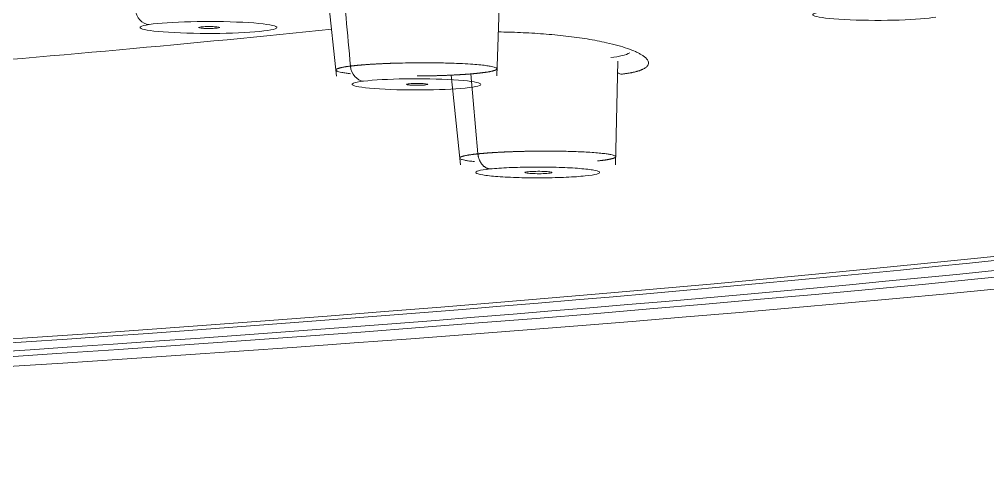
# Model space of a CAD drawing. Extents: x 19821 to 22981, y -91 to 2224.
# Drawn here: x 20763.58 to 20781.61, y 1291.2 to 1299.75 of the extents above; entities that cross this region are included whole.
import ezdxf

# ---------------------------------------------------------------- set-up
doc = ezdxf.new("R2010")
doc.units = 0
doc.header["$LTSCALE"] = 10
doc.header["$MEASUREMENT"] = 0
doc.layers.add('1', color=7, linetype='CONTINUOUS')

msp = doc.modelspace()

# ---------------------------------------------------------------- linework, layer by layer
at = {"layer": '1', "color": 7, "linetype": 'Continuous', "lineweight": 18}
for p, q in [((20772.467, 1298.696), (20772.539, 1300.757)), ((20769.277, 1300.662), (20769.487, 1298.695)), ((20774.68, 1297.042), (20774.725, 1298.969)), ((20771.618, 1298.714), (20771.791, 1297.042))]:
    msp.add_line(p, q, dxfattribs=at)
at = {"layer": '1', "color": 7, "linetype": 'Continuous', "lineweight": 13}
msp.add_line((20772.118, 1297.247), (20771.985, 1298.738), dxfattribs=at)
at = {"layer": '1', "color": 7, "linetype": 'Continuous', "lineweight": 18}
for centre, major_axis, ratio, start_param, end_param in [((20690.341, 1301.967), (-121.8, 0), 0.087156, 1.570796, 4.70718), ((20690.341, 1301.967), (-120.85, 0), 0.087156, 1.570796, 4.712389), ((20690.341, 1302.016), (119.248, 0), 0.087156, 4.712389, 7.847018), ((20690.341, 1301.967), (119.464, 0), 0.087156, 4.712389, 7.853982), ((20690.341, 1301.967), (-123.486, 0), 0.087156, 1.570796, 3.036476), ((20765.999, 1299.953), (-0.045, 0.297), 0.862968, 1.502479, 2.967838), ((20779.553, 1299.836), (-1.2, 0), 0.087156, 5.848334, 8.986788), ((20767.103, 1299.599), (-1.274, 0), 0.087156, 5.760356, 8.900303), ((20767.102, 1299.599), (-1.274, 0), 0.087155, 2.618878, 5.758597), ((20769.99, 1298.9), (-0.037, 0.298), 0.816454, 1.533124, 2.989506), ((20770.974, 1298.541), (-1.2, 0), 0.087156, 5.67378, 8.812273), ((20770.972, 1298.54), (-1.2, 0), 0.087155, 2.532352, 5.670517)]:
    msp.add_ellipse(centre, major_axis=major_axis, ratio=ratio, start_param=start_param, end_param=end_param, dxfattribs=at)
at = {"layer": '1', "color": 7, "linetype": 'Continuous', "lineweight": 13}
msp.add_ellipse((20690.341, 1305.454), major_axis=(-104, 0), ratio=0.087156, start_param=2.320999, end_param=2.434342, dxfattribs=at)
msp.add_open_spline([(20769.746, 1298.881), (20769.69, 1299.48), (20769.634, 1300.079), (20769.578, 1300.678)], degree=3, dxfattribs=at)
at = {"layer": '1', "color": 7, "linetype": 'Continuous', "lineweight": 18}
for points in [[(20766.94, 1299.607), (20766.919, 1299.603), (20766.901, 1299.595), (20766.96, 1299.585), (20767.065, 1299.58), (20767.193, 1299.581), (20767.257, 1299.586), (20767.287, 1299.59)], [(20767.287, 1299.59), (20767.308, 1299.594), (20767.326, 1299.601), (20767.267, 1299.611), (20767.162, 1299.616), (20767.034, 1299.616), (20766.97, 1299.611), (20766.94, 1299.607)], [(20771.15, 1298.53), (20771.176, 1298.534), (20771.201, 1298.541), (20771.151, 1298.552), (20771.052, 1298.558), (20770.924, 1298.558), (20770.855, 1298.553), (20770.821, 1298.55)], [(20770.821, 1298.55), (20770.796, 1298.546), (20770.771, 1298.539), (20770.82, 1298.528), (20770.919, 1298.522), (20771.047, 1298.522), (20771.117, 1298.527), (20771.15, 1298.53)], [(20772.346, 1296.966), (20772.244, 1296.956), (20772.104, 1296.933), (20772.051, 1296.892), (20772.181, 1296.854), (20772.47, 1296.822), (20772.875, 1296.803), (20773.333, 1296.799), (20773.779, 1296.81), (20774.013, 1296.826), (20774.115, 1296.837)], [(20774.115, 1296.837), (20774.216, 1296.847), (20774.357, 1296.87), (20774.41, 1296.91), (20774.279, 1296.949), (20773.99, 1296.98), (20773.585, 1297), (20773.127, 1297.004), (20772.681, 1296.993), (20772.448, 1296.977), (20772.346, 1296.966)], [(20773.051, 1296.915), (20773.015, 1296.91), (20772.975, 1296.901), (20773.023, 1296.888), (20773.139, 1296.879), (20773.299, 1296.877), (20773.391, 1296.882), (20773.437, 1296.886)], [(20773.437, 1296.886), (20773.473, 1296.891), (20773.514, 1296.9), (20773.465, 1296.913), (20773.349, 1296.922), (20773.19, 1296.923), (20773.098, 1296.918), (20773.051, 1296.915)]]:
    msp.add_open_spline(points, degree=3, dxfattribs=at)
for points, knots in [([(20772.503, 1299.516), (20772.566, 1299.515), (20772.7, 1299.512), (20772.908, 1299.505), (20773.122, 1299.494), (20773.337, 1299.48), (20773.55, 1299.462), (20773.759, 1299.44), (20773.961, 1299.414), (20774.156, 1299.385), (20774.341, 1299.352), (20774.534, 1299.312), (20774.727, 1299.265), (20774.908, 1299.209), (20775.032, 1299.16), (20775.114, 1299.12), (20775.167, 1299.09), (20775.219, 1299.055), (20775.262, 1299.016), (20775.29, 1298.972), (20775.297, 1298.93), (20775.284, 1298.897), (20775.264, 1298.872), (20775.243, 1298.854), (20775.218, 1298.837), (20775.194, 1298.824), (20775.172, 1298.814), (20775.157, 1298.808), (20775.14, 1298.801), (20775.123, 1298.795), (20775.104, 1298.789), (20775.085, 1298.783), (20775.064, 1298.777), (20775.043, 1298.772), (20775.021, 1298.767), (20774.998, 1298.762), (20774.974, 1298.757), (20774.949, 1298.752), (20774.923, 1298.748), (20774.896, 1298.744), (20774.868, 1298.74), (20774.84, 1298.736), (20774.81, 1298.732), (20774.79, 1298.73), (20774.78, 1298.729)], [0, 0, 0, 0, 0.03538, 0.073661, 0.111944, 0.150315, 0.188708, 0.227198, 0.266, 0.304594, 0.343368, 0.382706, 0.434888, 0.486609, 0.538777, 0.564696, 0.590607, 0.61662, 0.655604, 0.694568, 0.733334, 0.772179, 0.791398, 0.810554, 0.82969, 0.848849, 0.857201, 0.865538, 0.873864, 0.882183, 0.890498, 0.898814, 0.907134, 0.915462, 0.923801, 0.932157, 0.940531, 0.948929, 0.957353, 0.965807, 0.974296, 0.982822, 0.991389, 1, 1, 1, 1]), ([(20774.946, 1299.127), (20774.909, 1299.107), (20774.86, 1299.089), (20774.741, 1299.06), (20774.67, 1299.049), (20774.59, 1299.04)], [0, 0, 0, 0, 0.5, 0.5, 1, 1, 1, 1]), ([(20769.746, 1298.881), (20769.75, 1298.881), (20769.757, 1298.882), (20769.769, 1298.883), (20769.781, 1298.885), (20769.793, 1298.886), (20769.805, 1298.887), (20769.817, 1298.889), (20769.83, 1298.89), (20769.843, 1298.891), (20769.856, 1298.893), (20769.869, 1298.894), (20769.883, 1298.895), (20769.897, 1298.896), (20769.91, 1298.898), (20769.925, 1298.899), (20769.939, 1298.9), (20769.953, 1298.901), (20769.968, 1298.903), (20769.983, 1298.904), (20769.998, 1298.905), (20770.014, 1298.906), (20770.029, 1298.907), (20770.045, 1298.908), (20770.061, 1298.91), (20770.077, 1298.911), (20770.093, 1298.912), (20770.11, 1298.913), (20770.126, 1298.914), (20770.143, 1298.915), (20770.16, 1298.916), (20770.177, 1298.917), (20770.194, 1298.918), (20770.212, 1298.919), (20770.229, 1298.92), (20770.247, 1298.921), (20770.265, 1298.922), (20770.283, 1298.923), (20770.301, 1298.924), (20770.32, 1298.925), (20770.338, 1298.925), (20770.357, 1298.926), (20770.376, 1298.927), (20770.395, 1298.928), (20770.414, 1298.929), (20770.433, 1298.93), (20770.452, 1298.93), (20770.472, 1298.931), (20770.491, 1298.932), (20770.511, 1298.932), (20770.531, 1298.933), (20770.551, 1298.934), (20770.571, 1298.934), (20770.591, 1298.935), (20770.611, 1298.935), (20770.631, 1298.936), (20770.652, 1298.937), (20770.672, 1298.937), (20770.693, 1298.937), (20770.78, 1298.939), (20770.951, 1298.942), (20771.223, 1298.942), (20771.531, 1298.938), (20771.807, 1298.928), (20772.022, 1298.915), (20772.172, 1298.902), (20772.285, 1298.888), (20772.365, 1298.875), (20772.418, 1298.862), (20772.443, 1298.853), (20772.455, 1298.847), (20772.461, 1298.844), (20772.465, 1298.841), (20772.468, 1298.838), (20772.471, 1298.835), (20772.472, 1298.831), (20772.472, 1298.828), (20772.471, 1298.825), (20772.469, 1298.822), (20772.467, 1298.819), (20772.463, 1298.816), (20772.458, 1298.813), (20772.453, 1298.809), (20772.446, 1298.806), (20772.439, 1298.803), (20772.43, 1298.8), (20772.421, 1298.797), (20772.411, 1298.794), (20772.399, 1298.791), (20772.387, 1298.788), (20772.374, 1298.785), (20772.361, 1298.782), (20772.346, 1298.779), (20772.331, 1298.776), (20772.315, 1298.773), (20772.298, 1298.77), (20772.28, 1298.768), (20772.261, 1298.765), (20772.242, 1298.762), (20772.222, 1298.759), (20772.208, 1298.758), (20772.201, 1298.757)], [0, 0, 0, 0, 0.00417, 0.008345, 0.012526, 0.016711, 0.020901, 0.025097, 0.029297, 0.033503, 0.037713, 0.041929, 0.046149, 0.050375, 0.054606, 0.058841, 0.063082, 0.067328, 0.071579, 0.075835, 0.080095, 0.084361, 0.088632, 0.092908, 0.097189, 0.101475, 0.105766, 0.110062, 0.114363, 0.118669, 0.12298, 0.127297, 0.131618, 0.135944, 0.140275, 0.144611, 0.148952, 0.153299, 0.15765, 0.162006, 0.166367, 0.170733, 0.175105, 0.179481, 0.183862, 0.188248, 0.19264, 0.197036, 0.201437, 0.205843, 0.210254, 0.214671, 0.219092, 0.223518, 0.227949, 0.232385, 0.236827, 0.241273, 0.245724, 0.25018, 0.297768, 0.355265, 0.422644, 0.499872, 0.552453, 0.60066, 0.644497, 0.683967, 0.719072, 0.749813, 0.758147, 0.766462, 0.77476, 0.78304, 0.791302, 0.799547, 0.807774, 0.815984, 0.824176, 0.832351, 0.840508, 0.848648, 0.85677, 0.864875, 0.872962, 0.881032, 0.889084, 0.897119, 0.905137, 0.913137, 0.92112, 0.929086, 0.937034, 0.944965, 0.952879, 0.960775, 0.968655, 0.976517, 0.984362, 0.992189, 1, 1, 1, 1]), ([(20769.747, 1298.739), (20769.716, 1298.742), (20769.655, 1298.75), (20769.582, 1298.762), (20769.529, 1298.775), (20769.503, 1298.784), (20769.492, 1298.79), (20769.486, 1298.793), (20769.482, 1298.796), (20769.479, 1298.799), (20769.476, 1298.802), (20769.475, 1298.806), (20769.475, 1298.809), (20769.476, 1298.812), (20769.478, 1298.815), (20769.48, 1298.818), (20769.484, 1298.821), (20769.489, 1298.825), (20769.494, 1298.828), (20769.501, 1298.831), (20769.508, 1298.834), (20769.517, 1298.837), (20769.526, 1298.84), (20769.536, 1298.843), (20769.548, 1298.846), (20769.56, 1298.849), (20769.572, 1298.852), (20769.586, 1298.855), (20769.601, 1298.858), (20769.616, 1298.861), (20769.632, 1298.864), (20769.649, 1298.867), (20769.667, 1298.87), (20769.686, 1298.872), (20769.705, 1298.875), (20769.725, 1298.878), (20769.739, 1298.88), (20769.746, 1298.881)], [0, 0, 0, 0, 0.086697, 0.188128, 0.278246, 0.357039, 0.378429, 0.399777, 0.421082, 0.442343, 0.463561, 0.484736, 0.505868, 0.526956, 0.548001, 0.569003, 0.589962, 0.610877, 0.631748, 0.652577, 0.673362, 0.694103, 0.714801, 0.735456, 0.756067, 0.776634, 0.797158, 0.817639, 0.838075, 0.858469, 0.878818, 0.899125, 0.919387, 0.939606, 0.959781, 0.979912, 1, 1, 1, 1]), ([(20772.201, 1298.757), (20772.197, 1298.756), (20772.19, 1298.755), (20772.178, 1298.754), (20772.166, 1298.753), (20772.154, 1298.751), (20772.142, 1298.75), (20772.13, 1298.748), (20772.117, 1298.747), (20772.104, 1298.746), (20772.091, 1298.745), (20772.078, 1298.743), (20772.064, 1298.742), (20772.05, 1298.741), (20772.036, 1298.739), (20772.022, 1298.738), (20772.008, 1298.737), (20771.993, 1298.736), (20771.978, 1298.734), (20771.964, 1298.733), (20771.948, 1298.732), (20771.933, 1298.731), (20771.918, 1298.73), (20771.902, 1298.729), (20771.886, 1298.727), (20771.87, 1298.726), (20771.854, 1298.725), (20771.837, 1298.724), (20771.82, 1298.723), (20771.804, 1298.722), (20771.787, 1298.721), (20771.77, 1298.72), (20771.752, 1298.719), (20771.735, 1298.718), (20771.717, 1298.717), (20771.699, 1298.716), (20771.682, 1298.715), (20771.663, 1298.714), (20771.645, 1298.713), (20771.627, 1298.712), (20771.608, 1298.712), (20771.59, 1298.711), (20771.571, 1298.71), (20771.552, 1298.709), (20771.533, 1298.708), (20771.514, 1298.708), (20771.494, 1298.707), (20771.475, 1298.706), (20771.455, 1298.705), (20771.436, 1298.705), (20771.416, 1298.704), (20771.396, 1298.703), (20771.376, 1298.703), (20771.356, 1298.702), (20771.336, 1298.702), (20771.316, 1298.701), (20771.295, 1298.701), (20771.275, 1298.7), (20771.254, 1298.7), (20771.167, 1298.698), (20771.077, 1298.696), (20770.995, 1298.696), (20770.987, 1298.696)], [0, 0, 0, 0, 0.013794, 0.027604, 0.041429, 0.05527, 0.069126, 0.082998, 0.096886, 0.11079, 0.124709, 0.138644, 0.152594, 0.166561, 0.180543, 0.194541, 0.208554, 0.222583, 0.236628, 0.250689, 0.264766, 0.278858, 0.292966, 0.30709, 0.32123, 0.335386, 0.349557, 0.363744, 0.377947, 0.392166, 0.406401, 0.420652, 0.434918, 0.449201, 0.463499, 0.477813, 0.492143, 0.506489, 0.520851, 0.535229, 0.549623, 0.564033, 0.578459, 0.5929, 0.607358, 0.621832, 0.636322, 0.650827, 0.665349, 0.679887, 0.694441, 0.709011, 0.723597, 0.738199, 0.752817, 0.767451, 0.782101, 0.796768, 0.81145, 0.826149, 0.983784, 1, 1, 1, 1]), ([(20774.78, 1298.729), (20774.779, 1298.729), (20774.756, 1298.736), (20774.734, 1298.748), (20774.715, 1298.762), (20774.714, 1298.763)], [0, 0, 0, 0, 0.034987, 0.945777, 1, 1, 1, 1]), ([(20772.057, 1297.103), (20772.047, 1297.104), (20772.004, 1297.108), (20771.938, 1297.117), (20771.872, 1297.128), (20771.826, 1297.139), (20771.798, 1297.15), (20771.785, 1297.157), (20771.78, 1297.163), (20771.779, 1297.166), (20771.778, 1297.168), (20771.778, 1297.169)], [0, 0, 0, 0, 0.051889, 0.249034, 0.429777, 0.594098, 0.74198, 0.873408, 0.919401, 0.965221, 1, 1, 1, 1]), ([(20774.684, 1297.193), (20774.684, 1297.192), (20774.684, 1297.19), (20774.682, 1297.187), (20774.679, 1297.184), (20774.675, 1297.18), (20774.67, 1297.177), (20774.664, 1297.174), (20774.657, 1297.171), (20774.649, 1297.168), (20774.64, 1297.164), (20774.63, 1297.161), (20774.618, 1297.158), (20774.606, 1297.155), (20774.593, 1297.152), (20774.579, 1297.149), (20774.564, 1297.146), (20774.548, 1297.143), (20774.531, 1297.14), (20774.513, 1297.137), (20774.495, 1297.134), (20774.476, 1297.131), (20774.456, 1297.129), (20774.435, 1297.126), (20774.413, 1297.123), (20774.391, 1297.121), (20774.368, 1297.118), (20774.352, 1297.116), (20774.344, 1297.116)], [0, 0, 0, 0, 0.034605, 0.07495, 0.11515, 0.155206, 0.195116, 0.234882, 0.274503, 0.31398, 0.353312, 0.392501, 0.431545, 0.470445, 0.509202, 0.547814, 0.586284, 0.624609, 0.662791, 0.700831, 0.738726, 0.776479, 0.814089, 0.851557, 0.888881, 0.926063, 0.963103, 1, 1, 1, 1])]:
    msp.add_open_spline(points, degree=3, knots=knots, dxfattribs=at)
at = {"layer": '1', "color": 7, "linetype": 'Continuous', "lineweight": 13}
for points, knots in [([(20772.118, 1297.247), (20772.122, 1297.248), (20772.13, 1297.249), (20772.142, 1297.25), (20772.154, 1297.251), (20772.167, 1297.252), (20772.18, 1297.253), (20772.193, 1297.255), (20772.206, 1297.256), (20772.219, 1297.257), (20772.233, 1297.258), (20772.247, 1297.259), (20772.261, 1297.26), (20772.275, 1297.261), (20772.289, 1297.263), (20772.304, 1297.264), (20772.319, 1297.265), (20772.334, 1297.266), (20772.349, 1297.267), (20772.364, 1297.268), (20772.38, 1297.269), (20772.395, 1297.27), (20772.411, 1297.271), (20772.427, 1297.272), (20772.443, 1297.273), (20772.46, 1297.274), (20772.476, 1297.275), (20772.493, 1297.276), (20772.51, 1297.277), (20772.527, 1297.278), (20772.544, 1297.278), (20772.562, 1297.279), (20772.579, 1297.28), (20772.597, 1297.281), (20772.615, 1297.282), (20772.633, 1297.283), (20772.651, 1297.284), (20772.67, 1297.284), (20772.688, 1297.285), (20772.707, 1297.286), (20772.725, 1297.287), (20772.744, 1297.287), (20772.763, 1297.288), (20772.782, 1297.289), (20772.802, 1297.289), (20772.821, 1297.29), (20772.841, 1297.29), (20772.86, 1297.291), (20772.88, 1297.292), (20772.9, 1297.292), (20772.92, 1297.293), (20772.94, 1297.293), (20772.96, 1297.294), (20772.98, 1297.294), (20773, 1297.295), (20773.021, 1297.295), (20773.041, 1297.295), (20773.062, 1297.296), (20773.083, 1297.296), (20773.168, 1297.298), (20773.335, 1297.299), (20773.596, 1297.298), (20773.887, 1297.292), (20774.133, 1297.281), (20774.314, 1297.269), (20774.433, 1297.257), (20774.524, 1297.246), (20774.59, 1297.235), (20774.636, 1297.224), (20774.664, 1297.213), (20774.677, 1297.205), (20774.682, 1297.2), (20774.683, 1297.197), (20774.684, 1297.194), (20774.684, 1297.193), (20774.684, 1297.193)], [0, 0, 0, 0, 0.005213, 0.010437, 0.015673, 0.02092, 0.026179, 0.031449, 0.03673, 0.042023, 0.047327, 0.052642, 0.057969, 0.063307, 0.068657, 0.074018, 0.07939, 0.084774, 0.090169, 0.095575, 0.100993, 0.106422, 0.111862, 0.117314, 0.122777, 0.128252, 0.133738, 0.139235, 0.144743, 0.150263, 0.155794, 0.161337, 0.166891, 0.172456, 0.178033, 0.183621, 0.18922, 0.194831, 0.200453, 0.206086, 0.211731, 0.217387, 0.223054, 0.228733, 0.234423, 0.240124, 0.245837, 0.251561, 0.257296, 0.263042, 0.2688, 0.274569, 0.28035, 0.286142, 0.291945, 0.297759, 0.303585, 0.309422, 0.315271, 0.32113, 0.382014, 0.455849, 0.542599, 0.64222, 0.700676, 0.75494, 0.805015, 0.850906, 0.892614, 0.930143, 0.963493, 0.975144, 0.986754, 0.998322, 1, 1, 1, 1]), ([(20771.778, 1297.169), (20771.778, 1297.169), (20771.778, 1297.17), (20771.778, 1297.173), (20771.78, 1297.176), (20771.783, 1297.179), (20771.787, 1297.182), (20771.792, 1297.186), (20771.798, 1297.189), (20771.805, 1297.192), (20771.813, 1297.195), (20771.823, 1297.199), (20771.833, 1297.202), (20771.844, 1297.205), (20771.856, 1297.208), (20771.87, 1297.211), (20771.884, 1297.214), (20771.899, 1297.217), (20771.915, 1297.22), (20771.931, 1297.223), (20771.949, 1297.226), (20771.967, 1297.229), (20771.987, 1297.231), (20772.007, 1297.234), (20772.027, 1297.237), (20772.049, 1297.24), (20772.071, 1297.242), (20772.094, 1297.245), (20772.11, 1297.246), (20772.118, 1297.247)], [0, 0, 0, 0, 0.009558, 0.049548, 0.089387, 0.129075, 0.168611, 0.207995, 0.247228, 0.28631, 0.32524, 0.364018, 0.402644, 0.441119, 0.479441, 0.517612, 0.555631, 0.593498, 0.631213, 0.668777, 0.706188, 0.743447, 0.780554, 0.817508, 0.854311, 0.890962, 0.92746, 0.963806, 1, 1, 1, 1])]:
    msp.add_open_spline(points, degree=3, knots=knots, dxfattribs=at)
msp.add_rational_spline([(20772.118, 1297.247), (20772.132, 1297.087), (20772.224, 1296.975), (20772.346, 1296.966)], [1.12329269252, 0.94487654494, 0.96009913458, 1.16896046144], degree=3, dxfattribs=at)

doc.saveas('drawing.dxf')
